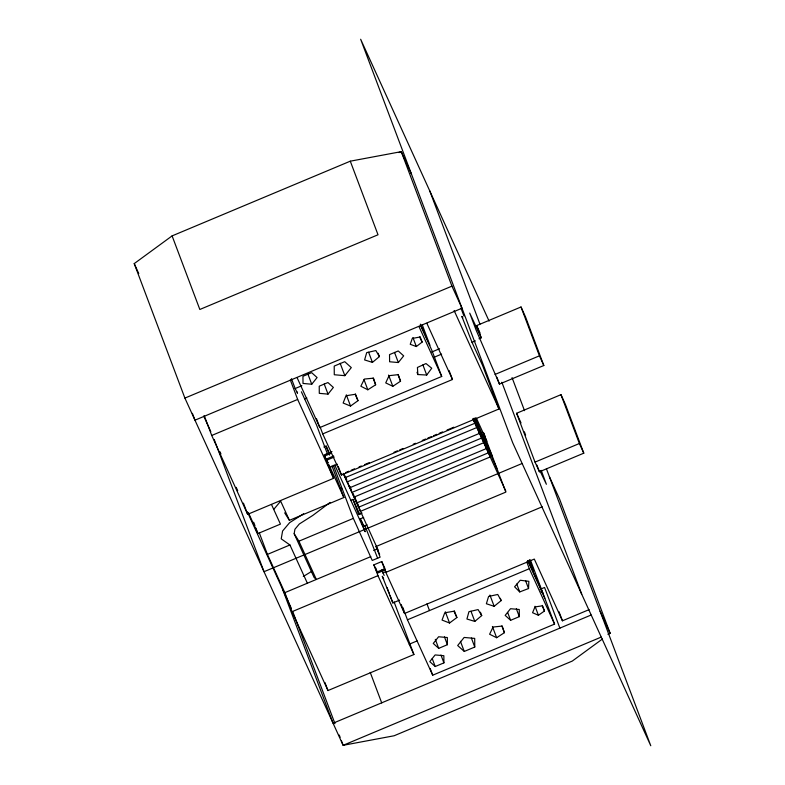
<?xml version="1.0" encoding="UTF-8"?>
<svg xmlns="http://www.w3.org/2000/svg" width="785" height="785" viewBox="0 0 785 785"><rect width="100%" height="100%" fill="white"/><g stroke="black" fill="none" stroke-linecap="round" stroke-linejoin="round"><path stroke-width="1.18" d="M528.54 588.544L528.855 581.332L520.239 580.252L514.597 586.807L519.729 591.929L528.54 588.544L525.567 580.674M294.159 533.692L298.918 541.199L316.345 579.448L314.128 577.505L294.159 533.692L294.924 529.247L299.32 523.997L312.773 515.441L330.092 502.439M426.706 375.034L431.74 368.234L426 363.553L417.424 367.459L417.865 374.553L426.706 375.034L422.899 364.907M311.743 384.228L317.091 377.556L311.645 372.649L302.951 376.29L303.01 383.453L311.743 384.228L307.936 374.111M328.022 394.119L333.37 387.437L327.924 382.54L319.23 386.181L319.289 393.344L328.022 394.119L324.215 384.002M344.841 375.672L351.297 367.606L344.723 361.679L334.214 366.085L334.282 374.739L344.841 375.672L340.18 363.308M398.338 362.542L403.676 355.87L398.24 350.964L389.537 354.604L389.596 361.767L398.338 362.542L394.521 352.426M273.857 509.269L280.078 501.841M481.705 615.587L478.085 609.582L468.949 611.692L466.928 619.012L474.807 621.416L481.705 615.587L480.43 612.212M379.39 356.606L375.838 350.561L366.703 352.612L364.603 359.923L372.443 362.395L379.39 356.606L378.125 353.23M501.173 600.584L497.739 594.481L488.594 596.443L486.376 603.753L494.158 606.314L501.173 600.584L500.33 598.337M422.134 342.093L419.622 337.079L412.272 338.453L410.241 344.301L416.335 346.548L422.134 342.093L420.014 336.471M456.89 617.54L453.926 611.23L444.761 612.791L442.053 620.071L449.55 623.005L456.89 617.54L454.348 610.799M602.399 639.039L572.294 661.068L394.099 735.771L343.133 745.308L184.897 398.093L134.225 263.603L172.101 235.892L350.287 161.18L401.253 151.652L411.32 173.74M357.98 400.674L355.154 394.305L345.979 395.758L343.143 403.029L350.552 406.061L357.98 400.674L355.438 393.923M544.456 611.015L542.337 605.853L534.977 606.903L532.564 612.722L538.422 615.263L544.456 611.015L542.347 605.392M392.824 386.308L400.536 381.206L398.211 374.641L389.056 375.691L385.729 382.903L392.824 386.308L388.595 375.063M496.64 637.724L504.412 632.681L502.204 626.077L493.058 627.038L489.614 634.231L496.64 637.724L492.401 626.479M367.822 389.782L375.642 384.787L373.503 378.164L364.358 379.057L360.855 386.24L367.822 389.782L364.004 379.665M303.697 513.714L289.587 522.692L282.58 531.043L281.226 538.853L289.93 544.967L307.367 583.216M303.285 576.484L311.753 571.333M399.006 152.594L401.253 151.652L451.934 286.142L462.002 308.23L194.965 420.181L192.384 413.352M184.897 398.093L451.934 286.142M291.441 378.674L295.15 388.536L301.891 385.71M331.378 453.171L324.627 455.997L333.596 478.31L247.667 514.332L211.724 435.469L297.652 399.437L290.322 379.969M481.254 337.795L476.662 325.589L521.014 306.984L525.42 316.659L543.828 365.506L499.466 384.1L476.132 330.132L469.705 313.078L481.254 337.795L479.007 338.737M304.6 398.947L306.857 398.005M431.671 352.043L439.571 348.726M433.703 357.43L441.602 354.123M462.816 317.876L461.835 316.375L472.021 342.299L475.386 340.886M297.123 377.713L319.838 427.56L441.719 376.466L431.976 350.61L420.358 325.127M472.021 342.299L482.598 365.516L498.975 408.975L341.465 475.013L322.733 433.899L452.474 379.508L449.079 370.51M495.06 374.435L539.423 355.831L521.014 306.984M323.862 446.999L326.109 446.057L329.661 453.848M324.136 454.908L331.996 451.601M325.785 459.294L333.654 455.987M326.285 460.383L334.145 457.086M329.523 467.497L337.393 464.2M345.518 472.609L348.903 471.186M351.16 470.244L354.545 468.822M359.059 466.928L361.316 465.986M364.701 464.563L369.215 462.669M394.031 452.268L397.416 450.845M399.673 449.903L403.058 448.48M413.214 444.222L415.471 443.28M422.242 440.444L425.627 439.021M427.884 438.079L431.259 436.656M433.516 435.714L436.902 434.291M439.158 433.349L442.544 431.927M447.058 430.033L453.828 427.197M516.618 413.263L560.971 394.669L565.377 404.334L583.785 453.18L539.432 471.785L535.027 462.11L516.618 413.263L521.024 422.938M248.462 512.791L257.922 533.555L280.431 524.115L271.463 504.441M284.661 512.841L289.41 520.347L343.859 497.523L331.937 465.888M350.709 500.349L352.975 499.407L359.883 514.567M362.032 513.086L358.657 514.499L352.975 499.407M394.05 601.84L413.911 654.533L327.973 690.555L292.03 611.692L284.857 592.655L267.43 554.406L289.93 544.967M298.918 541.199L353.358 518.375L333.35 465.269M334.734 464.975L365.162 531.749L360.305 518.856L363.671 517.443M360.305 518.856L363.671 526.244L367.046 524.831M522.035 463.523L264.015 571.706L214.197 439.492M535.027 462.11L579.379 443.515L560.971 394.669M353.358 518.375L372.237 560.461L380.107 557.164L376.084 546.507L505.825 492.107L483.364 432.486L484.875 435.803M373.65 550.462L377.036 549.049M284.857 592.655L370.795 556.624M373.886 564.847L381.755 561.55L384.993 568.654L377.134 571.951L373.886 564.847L377.968 575.66L413.911 654.533M377.624 573.05L385.494 569.753M382.589 573.03L385.975 571.608M292.03 611.692L377.968 575.66M589.093 609.631L562.443 620.807L534.31 559.077L404.569 613.477L385.827 572.363L542.209 506.796M383.679 579.134L382.275 576.278L392.863 602.939L399.604 600.113M530.385 559.921L554.573 624.104L432.702 675.198L407.454 619.807L529.326 568.713L526.784 561.972M409.23 644.22L417.12 640.903M540.051 589.368L544.564 587.474L559.921 628.236M438.697 648.351L447.401 644.701L447.342 637.538L438.599 636.763L433.261 643.445L438.697 648.351L435.312 639.353M510.613 620.297L519.317 616.647L519.258 609.484L510.515 608.709L505.177 615.391L510.613 620.297L507.65 612.428M464.259 651.452L474.768 647.046L474.699 638.391L464.141 637.449L457.684 645.525L464.259 651.452L460.442 641.335M435.214 666.524L443.917 662.874L443.849 655.711L435.116 654.935L429.778 661.618L435.214 666.524L432.25 658.654M591.085 615.038L333.066 723.22L282.384 588.73M601.153 637.126L343.133 745.308L341.416 740.746M607.914 634.3L610.171 633.348L559.489 498.858L549.421 476.77M339.856 487.436L341.789 488.839M541.032 591.272L542.798 592.861L528.158 560.735M295.15 388.536L297.486 393.285L297.348 392.049M539.423 355.831L543.828 365.506M579.379 443.515L583.785 453.18M489.094 321.114L360.649 39.25L512.683 442.72L650.775 745.75L546.419 468.792M476.662 325.589L480.086 333.105M539.864 470.627L546.38 484.286L541.218 470.372M600.103 611.26L610.171 633.348M454.123 310.556L498.975 408.975M476.367 418.071L486.906 441.209M475.249 418.788L492.293 456.193M496.895 468.4L474.709 419.73L481.617 438.04L351.876 492.44L349.305 485.621M472.962 419.072L505.825 491.165M426.854 323.283L452.474 379.508M420.348 324.166L429.945 345.214L422.232 324.774M527.667 560.588L544.829 598.248M418.994 326.609L441.719 376.466M529.326 568.713L554.573 624.104M343.192 473.394L378.184 550.167M376.084 546.507L379.636 554.288M364.819 525.401L377.654 558.312M301.391 391.813L316.61 425.205L327.679 454.584M327.924 462.551L326.423 459.274L327.875 463.111L324.627 455.997M328.915 464.74L343.859 497.523M297.652 399.437L333.596 478.31M280.451 500.683L289.41 520.347M134.225 263.603L138.749 273.543M203.688 416.04L210.802 431.642M219.937 451.699L220.948 453.926M236.187 487.348L237.708 490.684M247.353 511.859L291.451 608.611M512.056 377.614L524.517 410.663M524.37 431.819L525.626 435.145M536.92 465.122L539.432 471.785M429.699 190.765L479.949 324.117M501.85 382.246L581.734 594.235M496.905 377.281L499.466 384.1M460.942 308.054L463.945 316.031M558.998 611.692L562.443 620.807M529.394 559.676L533.525 570.616L529.59 561.226M475.7 418.385L478.722 426.402M483.315 438.619L490.223 456.929L360.482 511.329L357.057 502.243M475.121 417.718L476.848 422.291M481.45 434.507L488.349 452.817L358.608 507.218L354.751 496.993M479.498 430.239L486.406 448.559L356.665 502.949L353.24 493.863M474.748 418.847L483.746 442.72L354.006 497.111L352.288 492.568M473.875 418.493L479.488 433.369L349.747 487.77L347.608 482.088M473.375 418.376L476.829 427.531L347.078 481.931L344.517 475.111M473.159 418.69L474.876 423.262L345.135 477.663L343.85 474.258M535.036 606.265L538.422 615.263M516.756 584.06L519.729 591.929M350.287 161.18L378.017 234.774L199.832 309.476L172.101 235.892M516.353 608.777L519.317 616.647M412.939 337.56L416.335 346.548M417.021 372.306L417.865 374.553M501.87 625.939L504.412 632.681M489.918 595.069L494.158 606.314M397.995 374.455L400.536 381.206M471 611.299L474.807 621.416M368.636 352.279L372.443 362.395M471.383 638.048L474.768 647.046M373.101 378.046L375.642 384.787M445.311 611.77L449.55 623.005M444.438 636.831L447.401 644.701M426.952 603.832L429.493 610.573M346.313 394.826L350.552 406.061M440.944 655.004L443.917 662.874M430.16 668.457L432.702 675.198M402.793 607.443L404.069 610.818M404.913 613.065L407.454 619.807M401.174 604.479L404.569 613.477M381.755 561.55L385.827 572.363M381.971 569.763L384.13 575.493M350.149 486.886L351.435 490.301M345.459 476.407L346.744 479.812M387.084 587.612L389.144 593.087M389.978 595.275L392.863 602.939M362.032 521.888L363.671 526.244M338.207 466.359L341.465 475.013M375.475 567.565L377.134 571.951M320.192 427.158L322.733 433.899M316.453 418.572L319.838 427.56M326.109 446.057L329.514 455.094M370.216 672.372L381.726 702.938M324.951 682.538L327.973 690.555M292.884 611.957L334.969 723.652M339.267 735.045L340.121 737.331M259.335 532.937L267.43 554.406M253.663 522.251L254.948 525.646M255.792 527.903L257.922 533.555M243.448 503.136L247.667 514.332M204.385 415.991L211.724 435.469"/></g></svg>
